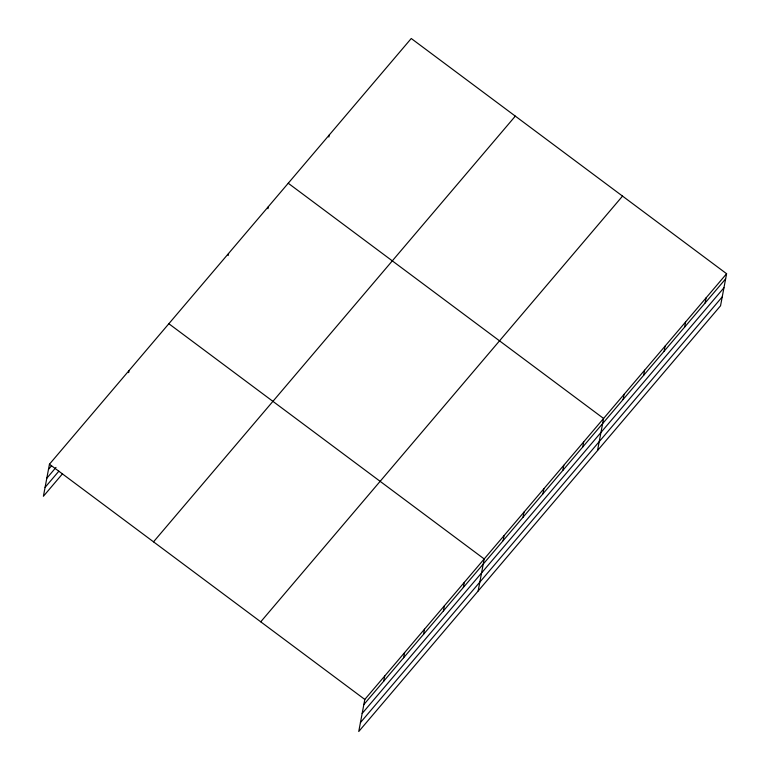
<?xml version="1.0" encoding="UTF-8"?>
<svg xmlns="http://www.w3.org/2000/svg" width="770" height="770" viewBox="0 0 770 770"><rect width="100%" height="100%" fill="white"/><g stroke="black" fill="none" stroke-linecap="round" stroke-linejoin="round"><path stroke-width="1.16" d="M726.601 273.725L364.807 699.439L358.753 731.5L720.547 305.786L726.601 273.725L411.247 38.5L49.453 464.214L43.399 496.275L62.534 473.762M128.667 372.613L129.052 370.553M228.161 255.544L228.546 253.484M267.95 208.709L268.345 206.658M328.857 137.05L329.242 134.991M383.739 681.161L384.711 676.022M403.634 657.744L404.606 652.613M423.529 634.336L424.501 629.196M443.433 610.918L444.406 605.778M463.328 587.5L464.3 582.37M478.141 591.014L484.195 558.953L168.851 323.727M503.128 540.675L504.1 535.535M523.023 517.257L523.995 512.127M542.927 493.849L543.899 488.709M562.822 470.432L563.794 465.292M582.726 447.014L583.689 441.884M597.53 450.527L603.593 418.466L288.24 183.241M623.122 399.476L624.095 394.346M643.624 375.356L644.596 370.216M664.125 351.236L665.097 346.096M684.626 327.106L685.598 321.976M705.128 302.985L706.1 297.846M48.491 469.353L51.552 465.754M46.806 478.237L55.989 467.428M45.074 487.391L58.857 471.182M153.519 541.839L515.313 116.126M260.741 621.813L622.535 196.1M363.835 704.579L725.629 278.865M362.16 713.463L723.954 287.749M360.427 722.616L722.221 296.902M49.453 464.214L364.807 699.439"/></g></svg>
